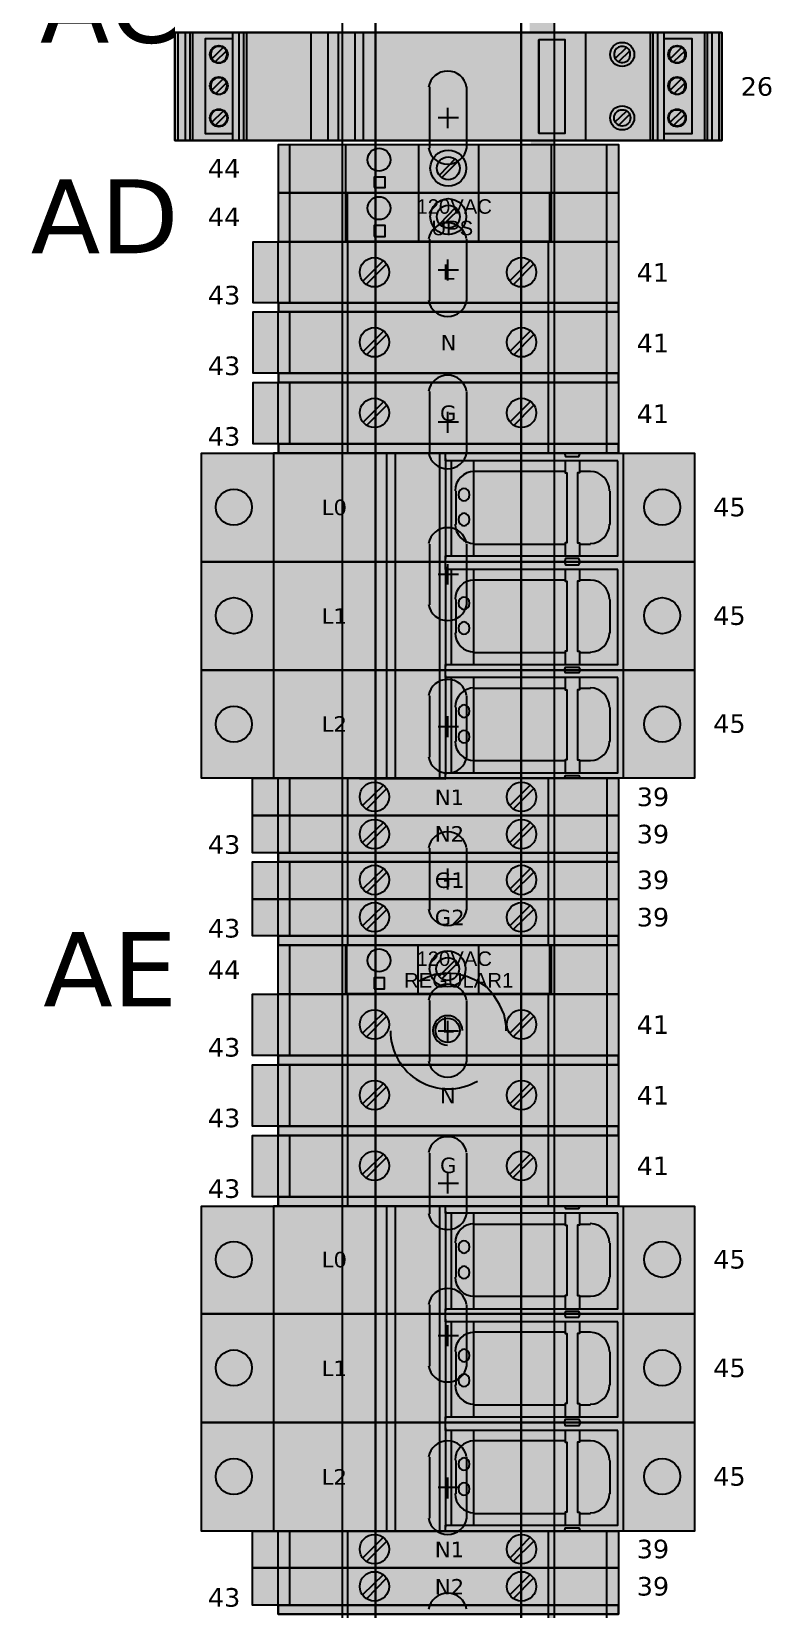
# Model space of a CAD drawing. Extents: x 11438 to 13125, y 1800 to 2873.
# Drawn here: x 11953 to 12144.7, y 2223.6 to 2632.1 of the extents above; entities that cross this region are included whole.
import ezdxf

# ---------------------------------------------------------------- set-up
doc = ezdxf.new("R2010")
doc.units = 0
doc.header["$LTSCALE"] = 10
doc.header["$MEASUREMENT"] = 0
doc.layers.add('G02-1-PRDXXXX-E-MRIO-01-P01-01$0$ANNOTATION', color=7, linetype='Continuous')
doc.styles.add('G02-1-PRDXXXX-E-MRIO-01-P01-01$0$PDF Swiss721BT-BoldCondensed', font='arial.ttf')
doc.styles.add('G02-1-PRDXXXX-E-MRIO-01-P01-01$0$PDF Verdana', font='verdana.ttf')

# ---------------------------------------------------------------- blocks, each defined once
blk = doc.blocks.new('G02-1-PRDXXXX-E-MRIO-01-P01-01$0$DV-54809-ZX-380-00')
at = {"layer": 'G02-1-PRDXXXX-E-MRIO-01-P01-01$0$ANNOTATION', "lineweight": 25}
for points in [[(623.18, 252.83), (650.79, 252.83), (650.79, 1027.24), (642.15, 1027.24), (642.15, 252.83), (642.15, 1027.24), (623.18, 1027.24), (604.39, 1027.24), (604.39, 252.83), (604.39, 1027.24), (595.75, 1027.24), (595.75, 252.83)], [(650.79, 252.83), (650.79, 1027.24), (642.15, 1027.24), (642.15, 252.83), (642.15, 1027.24), (604.39, 1027.24), (604.39, 252.83), (604.39, 1027.24), (595.75, 1027.24), (595.75, 252.83)], [(552.4, 803.87), (694.14, 803.87), (694.14, 831.82), (552.4, 831.82), (552.4, 803.87), (552.4, 831.82), (694.14, 831.82), (694.14, 803.87)], [(579.32, 790.33), (579.32, 802.86), (667.38, 802.86), (667.38, 790.33), (579.32, 790.33), (579.32, 802.86), (667.38, 802.86), (667.38, 790.33)], [(604.05, 791.68), (606.93, 791.68), (606.93, 794.39), (604.05, 794.39)], [(579.32, 777.63), (579.32, 790.33), (667.38, 790.33), (667.38, 777.63), (579.32, 777.63), (579.32, 790.33), (667.38, 790.33), (667.38, 777.63)], [(597.11, 777.8), (649.6, 777.8), (649.6, 790.33), (597.11, 790.33), (597.11, 777.8), (649.6, 777.8), (649.6, 790.33), (597.11, 790.33)], [(604.05, 778.98), (606.93, 778.98), (606.93, 781.86), (604.05, 781.86)], [(572.72, 761.88), (572.72, 777.63), (667.38, 777.63), (667.38, 761.88), (572.72, 761.88), (572.72, 777.63), (667.38, 777.63), (667.38, 761.88)], [(667.38, 761.88), (667.38, 759.51), (579.32, 759.51), (579.32, 761.88)], [(667.38, 761.88), (579.32, 761.88), (579.32, 759.51), (667.38, 759.51)], [(572.72, 743.59), (572.72, 759.51), (667.38, 759.51), (667.38, 743.59), (572.72, 743.59), (572.72, 759.51), (667.38, 759.51), (667.38, 743.59)], [(667.38, 743.59), (667.38, 741.22), (579.32, 741.22), (579.32, 743.59)], [(667.38, 743.59), (579.32, 743.59), (579.32, 741.22), (667.38, 741.22)], [(572.72, 725.3), (572.72, 741.22), (667.38, 741.22), (667.38, 725.3), (572.72, 725.3), (572.72, 741.22), (667.38, 741.22), (667.38, 725.3)], [(667.38, 725.3), (667.38, 722.93), (579.32, 722.93), (579.32, 725.3)], [(667.38, 725.3), (579.32, 725.3), (579.32, 722.93), (667.38, 722.93)], [(559.34, 694.82), (559.34, 722.93), (687.03, 722.93), (687.03, 694.82), (559.34, 694.82), (559.34, 722.93), (687.03, 722.93), (687.03, 694.82)], [(667.21, 720.9), (622.51, 720.9), (622.51, 722.93), (577.97, 722.93), (577.97, 694.82), (622.51, 694.82), (622.51, 696.34), (667.21, 696.34)], [(559.34, 666.71), (559.34, 694.82), (687.03, 694.82), (687.03, 666.71), (559.34, 666.71), (559.34, 694.82), (687.03, 694.82), (687.03, 666.71)], [(667.21, 692.78), (622.51, 692.78), (622.51, 694.82), (577.97, 694.82), (577.97, 666.71), (622.51, 666.71), (622.51, 668.23), (667.21, 668.23)], [(657.39, 694.82), (657.05, 695.66), (653.67, 695.66), (653.33, 694.82), (653.67, 693.97), (657.05, 693.97)], [(559.34, 638.76), (559.34, 666.71), (687.03, 666.71), (687.03, 638.76), (559.34, 638.76), (559.34, 666.71), (687.03, 666.71), (687.03, 638.76)], [(667.21, 664.84), (622.51, 664.84), (622.51, 666.71), (577.97, 666.71), (577.97, 638.76), (622.51, 638.6), (622.51, 640.12), (667.21, 640.12)], [(657.39, 666.71), (657.05, 666.03), (653.67, 666.03), (653.33, 666.71), (653.67, 667.55), (657.05, 667.55)], [(572.55, 629.11), (572.55, 638.76), (667.38, 638.76), (667.38, 629.11), (572.55, 629.11), (572.55, 638.76), (667.38, 638.76), (667.38, 629.11)], [(572.55, 619.46), (572.55, 629.11), (667.38, 629.11), (667.38, 619.46), (572.55, 619.46), (572.55, 629.11), (667.38, 629.11), (667.38, 619.46)], [(572.55, 607.44), (572.55, 617.09), (667.38, 617.09), (667.38, 607.44), (572.55, 607.44), (572.55, 617.09), (667.38, 617.09), (667.38, 607.44)], [(667.38, 619.46), (667.38, 617.09), (579.16, 617.09), (579.16, 619.46)], [(667.38, 619.46), (579.16, 619.46), (579.16, 617.09), (667.38, 617.09)], [(572.55, 597.95), (572.55, 607.44), (667.38, 607.44), (667.38, 597.95), (572.55, 597.95), (572.55, 607.44), (667.38, 607.44), (667.38, 597.95)], [(667.38, 597.95), (667.38, 595.58), (579.16, 595.58), (579.16, 597.95)], [(667.38, 597.95), (579.16, 597.95), (579.16, 595.58), (667.38, 595.58)], [(579.16, 582.88), (579.16, 595.58), (667.38, 595.58), (667.38, 582.88), (579.16, 582.88), (579.16, 595.58), (667.38, 595.58), (667.38, 582.88)], [(596.94, 583.05), (649.6, 583.05), (649.6, 595.58), (596.94, 595.58), (596.94, 583.05), (649.6, 583.05), (649.6, 595.58), (596.94, 595.58)], [(604.05, 584.24), (606.76, 584.24), (606.76, 587.11), (604.05, 587.11)], [(572.55, 566.96), (572.55, 582.88), (667.38, 582.88), (667.38, 566.96), (572.55, 566.96), (572.55, 582.88), (667.38, 582.88), (667.38, 566.96)], [(572.55, 548.67), (572.55, 564.59), (667.38, 564.59), (667.38, 548.67), (572.55, 548.67), (572.55, 564.59), (667.38, 564.59), (667.38, 548.67)], [(667.38, 566.96), (667.38, 564.59), (579.16, 564.59), (579.16, 566.96)], [(667.38, 566.96), (579.16, 566.96), (579.16, 564.59), (667.38, 564.59)], [(667.38, 548.67), (667.38, 546.3), (579.16, 546.3), (579.16, 548.67)], [(667.38, 548.67), (579.16, 548.67), (579.16, 546.3), (667.38, 546.3)], [(572.55, 530.38), (572.55, 546.3), (667.38, 546.3), (667.38, 530.38), (572.55, 530.38), (572.55, 546.3), (667.38, 546.3), (667.38, 530.38)], [(559.34, 500.07), (559.34, 528.01), (687.03, 528.01), (687.03, 500.07), (559.34, 500.07), (559.34, 528.01), (687.03, 528.01), (687.03, 500.07)], [(667.21, 526.15), (622.51, 526.15), (622.51, 528.01), (577.97, 528.01), (577.97, 500.07), (622.51, 500.07), (622.51, 501.43), (667.21, 501.43)], [(667.38, 530.38), (667.38, 528.01), (579.16, 528.01), (579.16, 530.38)], [(667.38, 530.38), (579.16, 530.38), (579.16, 528.01), (667.38, 528.01)], [(559.34, 471.96), (559.34, 500.07), (687.03, 500.07), (687.03, 471.96), (559.34, 471.96), (559.34, 500.07), (687.03, 500.07), (687.03, 471.96)], [(667.21, 498.04), (622.51, 498.04), (622.51, 500.07), (577.97, 500.07), (577.97, 471.96), (622.51, 471.96), (622.51, 473.48), (667.21, 473.48)], [(657.39, 500.07), (657.05, 500.75), (653.67, 500.75), (653.33, 500.07), (653.67, 499.23), (657.05, 499.23)], [(559.34, 443.85), (559.34, 471.96), (687.03, 471.96), (687.03, 443.85), (559.34, 443.85), (559.34, 471.96), (687.03, 471.96), (687.03, 443.85)], [(667.21, 469.93), (622.51, 469.93), (622.51, 471.96), (577.97, 471.96), (577.97, 443.85), (622.51, 443.85), (622.51, 445.37), (667.21, 445.37)], [(657.39, 471.96), (657.05, 471.11), (653.67, 471.11), (653.33, 471.96), (653.67, 472.81), (657.05, 472.81)], [(572.55, 434.37), (572.55, 443.85), (667.38, 443.85), (667.38, 434.37), (572.55, 434.37), (572.55, 443.85), (667.38, 443.85), (667.38, 434.37)], [(572.55, 424.71), (572.55, 434.37), (667.38, 434.37), (667.38, 424.71), (572.55, 424.71), (572.55, 434.37), (667.38, 434.37), (667.38, 424.71)], [(667.38, 424.71), (667.38, 422.34), (579.16, 422.34), (579.16, 424.71)], [(667.38, 424.71), (579.16, 424.71), (579.16, 422.34), (667.38, 422.34)]]:
    blk.add_lwpolyline(points, close=True, dxfattribs=at)
at = {"layer": 'G02-1-PRDXXXX-E-MRIO-01-P01-01$0$ANNOTATION', "color": 7, "lineweight": 0, "true_color": 0xffffff}
for points in [[(552.4, 803.87), (552.4, 831.82)], [(579.32, 777.63), (579.32, 790.33), (579.32, 802.86)], [(572.72, 761.88), (572.72, 777.63)], [(597.11, 777.8), (649.6, 777.8)], [(667.38, 761.88), (667.38, 759.51)], [(572.72, 743.59), (572.72, 759.51)], [(667.38, 743.59), (667.38, 741.22)], [(572.72, 725.3), (572.72, 741.22)], [(667.38, 725.3), (667.38, 722.93)], [(559.34, 638.76), (559.34, 666.71), (559.34, 694.82), (559.34, 722.93)], [(572.55, 619.46), (572.55, 629.11), (572.55, 638.76)], [(572.55, 597.95), (572.55, 607.44), (572.55, 617.09)], [(667.38, 619.46), (667.38, 617.09)], [(667.38, 597.95), (667.38, 595.58)], [(579.16, 582.88), (579.16, 595.58)], [(572.55, 566.96), (572.55, 582.88)], [(596.94, 583.05), (649.6, 583.05)], [(572.55, 548.67), (572.55, 564.59)], [(667.38, 566.96), (667.38, 564.59)], [(667.38, 548.67), (667.38, 546.3)], [(572.55, 530.38), (572.55, 546.3)], [(559.34, 443.85), (559.34, 471.96), (559.34, 500.07), (559.34, 528.01)], [(667.38, 530.38), (667.38, 528.01)], [(572.55, 424.71), (572.55, 434.37), (572.55, 443.85)], [(667.38, 424.71), (667.38, 422.34)]]:
    blk.add_lwpolyline(points, dxfattribs=at)
at = {"layer": 'G02-1-PRDXXXX-E-MRIO-01-P01-01$0$ANNOTATION', "lineweight": 25}
for points in [[(553.25, 831.82), (553.25, 803.87)], [(555.11, 831.82), (555.11, 803.87)], [(556.29, 831.82), (556.29, 803.87)], [(556.97, 831.82), (556.97, 803.87)], [(567.47, 805.57), (560.36, 805.57), (560.36, 830.29), (567.47, 830.29)], [(567.47, 803.87), (567.47, 831.82)], [(568.99, 831.82), (568.99, 803.87)], [(570.18, 831.82), (570.18, 803.87)], [(571.03, 831.82), (571.03, 803.87)], [(587.62, 831.82), (587.62, 803.87)], [(592.03, 831.82), (592.03, 803.87)], [(594.73, 831.82), (594.73, 803.87)], [(599.14, 803.87), (599.14, 831.82)], [(601.34, 803.87), (601.34, 831.82)], [(646.72, 805.74), (653.5, 805.74), (653.5, 829.95), (646.72, 829.95), (646.72, 805.74), (646.72, 829.95)], [(658.92, 803.87), (658.92, 831.82), (651.63, 831.82)], [(675.68, 803.87), (675.68, 831.82)], [(676.36, 803.87), (676.36, 831.82)], [(677.54, 803.87), (677.54, 831.82)], [(679.07, 831.82), (679.07, 803.87)], [(679.07, 830.29), (686.35, 830.29), (686.35, 805.57), (679.07, 805.57)], [(689.74, 803.87), (689.74, 831.82)], [(690.41, 803.87), (690.41, 831.82)], [(691.6, 803.87), (691.6, 831.82)], [(693.46, 803.87), (693.46, 831.82)], [(562.05, 825.04), (564.93, 827.92)], [(565.78, 827.07), (562.9, 824.2)], [(666.37, 825.04), (669.42, 827.92)], [(670.26, 827.07), (667.38, 824.2)], [(680.76, 825.04), (683.64, 827.92)], [(684.66, 827.07), (681.61, 824.2)], [(562.05, 816.91), (564.93, 819.79)], [(565.78, 818.78), (562.9, 815.9)], [(618.44, 817.76), (618.44, 801.84)], [(628.1, 801.84), (628.1, 817.76)], [(680.76, 816.91), (683.64, 819.79)], [(684.66, 818.78), (681.61, 815.9)], [(562.05, 808.62), (564.93, 811.49)], [(565.78, 810.65), (562.9, 807.77)], [(620.64, 809.8), (625.89, 809.8)], [(623.18, 807.09), (623.18, 812.34)], [(666.37, 808.62), (669.42, 811.49)], [(670.26, 810.65), (667.38, 807.77)], [(680.76, 808.62), (683.64, 811.49)], [(684.66, 810.65), (681.61, 807.77)], [(582.2, 761.88), (582.2, 777.63), (582.2, 790.33), (582.2, 802.86)], [(596.6, 802.86), (596.6, 790.33), (596.6, 777.63)], [(615.56, 802.86), (615.56, 790.33), (615.56, 777.63)], [(631.14, 777.63), (631.14, 790.33), (631.14, 802.86)], [(649.94, 802.86), (649.94, 790.33), (649.94, 777.63)], [(664.34, 722.93), (664.34, 725.3), (664.34, 741.22), (664.34, 743.59), (664.34, 759.51), (664.34, 761.88), (664.34, 777.63), (664.34, 790.33), (664.34, 802.86)], [(625.05, 799.13), (620.98, 794.9)], [(621.49, 794.22), (625.72, 798.46)], [(625.05, 786.43), (620.98, 782.2)], [(621.49, 781.69), (625.72, 785.75)], [(579.16, 761.88), (579.16, 777.63)], [(597.28, 722.93), (597.28, 725.3), (597.28, 741.22), (597.28, 743.59), (597.28, 759.51), (597.28, 761.88), (597.28, 777.63)], [(618.44, 778.3), (618.44, 762.39)], [(623.35, 777.63), (623.35, 777.63)], [(628.1, 762.39), (628.1, 778.3)], [(649.26, 722.93), (649.26, 725.3), (649.26, 741.22), (649.26, 743.59), (649.26, 759.51), (649.26, 761.88), (649.26, 777.63)], [(606.42, 772.72), (601.34, 767.63)], [(623.18, 767.63), (623.18, 773.05)], [(644.35, 772.72), (639.27, 767.63)], [(602.19, 766.79), (607.27, 771.87)], [(620.64, 770.34), (625.89, 770.34)], [(640.29, 766.79), (645.37, 771.87)], [(579.16, 743.59), (579.16, 759.51)], [(582.2, 743.59), (582.2, 759.51)], [(623.35, 759.51), (623.35, 759.51)], [(606.42, 754.43), (601.34, 749.35)], [(602.19, 748.5), (607.27, 753.58)], [(644.35, 754.43), (639.27, 749.35)], [(640.29, 748.5), (645.37, 753.58)], [(579.16, 725.3), (579.16, 741.22)], [(582.2, 725.3), (582.2, 741.22)], [(623.35, 741.22), (623.35, 741.22)], [(606.42, 736.14), (601.34, 731.06)], [(602.19, 730.21), (607.27, 735.29)], [(618.44, 738.85), (618.44, 723.1)], [(628.1, 723.1), (628.1, 738.85)], [(644.35, 736.14), (639.27, 731.06)], [(640.29, 730.21), (645.37, 735.29)], [(623.18, 728.18), (623.18, 733.6)], [(620.64, 731.06), (625.89, 731.06)], [(577.97, 722.93), (577.97, 694.82), (577.97, 666.71), (577.97, 638.76)], [(607.27, 722.93), (607.27, 694.82), (607.27, 666.71), (607.27, 638.76)], [(609.47, 722.93), (609.47, 694.82), (609.47, 666.71), (609.47, 638.76)], [(620.98, 722.93), (620.98, 694.82), (620.98, 666.71), (620.98, 638.76)], [(622.51, 721.57), (622.51, 695.66)], [(624.03, 720.9), (624.03, 696.34)], [(629.79, 720.9), (629.79, 696.34)], [(653.33, 722.93), (653.67, 722.08), (657.05, 722.08), (657.39, 722.93)], [(653.5, 720.73), (653.5, 717.85), (654.01, 717.85), (654.01, 699.73), (653.5, 699.73), (653.5, 696.34)], [(657.22, 720.73), (657.22, 717.85), (656.71, 717.85), (656.71, 699.73), (657.22, 699.73), (657.22, 696.34)], [(668.57, 722.93), (668.57, 694.82), (668.57, 666.71), (668.57, 638.76)], [(653.5, 718.19), (630.13, 718.19)], [(660.1, 718.19), (657.22, 718.19)], [(625.22, 713.11), (625.22, 704.47)], [(665.18, 704.47), (665.18, 713.11)], [(618.44, 699.39), (618.44, 683.64)], [(628.1, 683.64), (628.1, 699.39)], [(630.13, 699.39), (653.5, 699.39)], [(657.22, 699.39), (660.1, 699.39)], [(620.64, 691.6), (625.89, 691.6)], [(622.51, 693.46), (622.51, 667.72)], [(623.18, 688.89), (623.18, 694.14)], [(624.03, 692.78), (624.03, 668.23)], [(629.79, 692.78), (629.79, 668.23)], [(653.5, 692.78), (653.5, 689.74), (654.01, 689.74), (654.01, 671.62), (653.5, 671.62), (653.5, 668.23)], [(657.22, 692.78), (657.22, 689.74), (656.71, 689.74), (656.71, 671.62), (657.22, 671.62), (657.22, 668.23)], [(653.5, 690.08), (630.13, 690.08)], [(660.1, 690.08), (657.22, 690.08)], [(625.22, 685), (625.22, 676.36)], [(665.18, 676.36), (665.18, 685)], [(630.13, 671.28), (653.5, 671.28)], [(657.22, 671.28), (660.1, 671.28)], [(622.51, 665.35), (622.51, 639.61)], [(624.03, 664.84), (624.03, 640.12)], [(629.79, 664.84), (629.79, 640.12)], [(653.5, 661.96), (630.13, 661.96)], [(653.5, 664.67), (653.5, 661.63), (654.01, 661.63), (654.01, 643.51), (653.5, 643.51), (653.5, 640.12)], [(657.22, 664.67), (657.22, 661.63), (656.71, 661.63), (656.71, 643.51), (657.22, 643.51), (657.22, 640.12)], [(660.1, 661.96), (657.22, 661.96)], [(618.44, 660.1), (618.44, 644.18)], [(628.1, 644.18), (628.1, 660.1)], [(623.18, 649.43), (623.18, 654.85)], [(625.22, 657.05), (625.22, 648.25)], [(665.18, 648.25), (665.18, 657.05)], [(620.64, 652.14), (625.89, 652.14)], [(630.13, 643.34), (653.5, 643.34)], [(657.22, 643.34), (660.1, 643.34)], [(579.16, 619.46), (579.16, 629.11), (579.16, 638.76)], [(582.2, 619.46), (582.2, 629.11), (582.2, 638.76)], [(597.28, 595.58), (597.28, 597.95), (597.28, 607.44), (597.28, 617.09), (597.28, 619.46), (597.28, 629.11), (597.28, 638.76)], [(623.18, 638.76), (623.18, 638.76)], [(649.26, 595.58), (649.26, 597.95), (649.26, 607.44), (649.26, 617.09), (649.26, 619.46), (649.26, 629.11), (649.26, 638.76)], [(653.33, 638.76), (653.67, 639.44), (657.05, 639.44), (657.39, 638.76)], [(664.34, 638.76), (664.34, 629.11), (664.34, 619.46), (664.34, 617.09), (664.34, 607.44), (664.34, 597.95), (664.34, 595.58), (664.34, 582.88), (664.34, 566.96), (664.34, 564.59), (664.34, 548.67), (664.34, 546.3), (664.34, 530.38), (664.34, 528.01)], [(606.42, 636.9), (601.17, 631.82)], [(602.19, 630.81), (607.27, 636.05)], [(644.35, 636.9), (639.27, 631.82)], [(640.12, 630.81), (645.37, 636.05)], [(623.18, 629.11), (623.18, 629.11)], [(606.42, 627.25), (601.17, 622.17)], [(602.19, 621.32), (607.27, 626.4)], [(644.35, 627.25), (639.27, 622.17)], [(640.12, 621.32), (645.37, 626.4)], [(579.16, 597.95), (579.16, 607.44), (579.16, 617.09)], [(582.2, 597.95), (582.2, 607.44), (582.2, 617.09)], [(618.44, 620.64), (618.44, 604.73)], [(623.18, 617.09), (623.18, 617.09)], [(628.1, 604.73), (628.1, 620.64)], [(606.42, 615.23), (601.17, 610.15)], [(602.19, 609.3), (607.27, 614.38)], [(623.18, 609.98), (623.18, 615.39)], [(644.35, 615.23), (639.27, 610.15)], [(640.12, 609.3), (645.37, 614.38)], [(620.64, 612.69), (625.89, 612.69)], [(606.42, 605.74), (601.17, 600.66)], [(602.19, 599.65), (607.27, 604.73)], [(623.18, 607.44), (623.18, 607.44)], [(644.35, 605.74), (639.27, 600.66)], [(640.12, 599.65), (645.37, 604.73)], [(582.2, 566.96), (582.2, 582.88), (582.2, 595.58)], [(596.6, 595.58), (596.6, 582.88)], [(615.39, 595.58), (615.39, 582.88)], [(631.14, 582.88), (631.14, 595.58)], [(649.94, 595.58), (649.94, 582.88)], [(638.26, 573.4), (638.26, 574.75), (637.75, 577.63), (636.56, 580.17), (635.04, 582.54), (633.18, 584.74), (630.81, 586.27), (628.1, 587.45), (625.39, 588.13), (622.51, 588.3), (619.8, 587.96), (617.09, 586.95), (615.73, 586.27)], [(625.05, 591.69), (620.81, 587.45)], [(621.49, 586.78), (625.72, 591.01)], [(579.16, 566.96), (579.16, 582.88)], [(597.28, 528.01), (597.28, 530.38), (597.28, 546.3), (597.28, 548.67), (597.28, 564.59), (597.28, 566.96), (597.28, 582.88)], [(618.44, 581.19), (618.44, 565.44)], [(623.18, 582.88), (623.18, 582.88)], [(628.1, 565.44), (628.1, 581.19)], [(649.26, 528.01), (649.26, 530.38), (649.26, 546.3), (649.26, 548.67), (649.26, 564.59), (649.26, 566.96), (649.26, 582.88)], [(606.42, 577.97), (601.17, 572.89)], [(602.19, 571.87), (607.27, 577.12)], [(644.35, 577.97), (639.27, 572.89)], [(640.12, 571.87), (645.37, 577.12)], [(620.64, 573.4), (625.89, 573.4)], [(623.18, 570.69), (623.18, 575.94)], [(579.16, 548.67), (579.16, 564.59)], [(582.2, 548.67), (582.2, 564.59)], [(623.18, 564.59), (623.18, 564.59)], [(606.42, 559.68), (601.17, 554.6)], [(644.35, 559.68), (639.27, 554.6)], [(602.19, 553.75), (607.27, 558.83)], [(640.12, 553.75), (645.37, 558.83)], [(579.16, 530.38), (579.16, 546.3)], [(582.2, 530.38), (582.2, 546.3)], [(623.18, 546.3), (623.18, 546.3)], [(606.42, 541.39), (601.17, 536.31)], [(602.19, 535.46), (607.27, 540.54)], [(618.44, 541.73), (618.44, 525.98)], [(628.1, 525.98), (628.1, 541.73)], [(644.35, 541.39), (639.27, 536.31)], [(640.12, 535.46), (645.37, 540.54)], [(623.18, 531.23), (623.18, 536.48)], [(620.64, 533.94), (625.89, 533.94)], [(577.97, 528.01), (577.97, 500.07), (577.97, 471.96), (577.97, 443.85)], [(607.27, 528.01), (607.27, 500.07), (607.27, 471.96), (607.27, 443.85)], [(609.47, 528.01), (609.47, 500.07), (609.47, 471.96), (609.47, 443.85)], [(620.98, 528.01), (620.98, 500.07), (620.98, 471.96), (620.98, 443.85)], [(653.33, 528.01), (653.67, 527.34), (657.05, 527.34), (657.39, 528.01)], [(668.57, 528.01), (668.57, 500.07), (668.57, 471.96), (668.57, 443.85)], [(622.51, 526.66), (622.51, 500.92)], [(624.03, 526.15), (624.03, 501.43)], [(629.79, 526.15), (629.79, 501.43)], [(653.5, 523.27), (630.13, 523.27)], [(653.5, 525.98), (653.5, 523.1), (654.01, 523.1), (654.01, 504.81), (653.5, 504.81), (653.5, 501.43)], [(657.22, 525.98), (657.22, 523.1), (656.71, 523.1), (656.71, 504.81), (657.22, 504.81), (657.22, 501.43)], [(660.1, 523.27), (657.22, 523.27)], [(625.22, 518.36), (625.22, 509.56)], [(665.18, 509.56), (665.18, 518.36)], [(618.44, 502.44), (618.44, 486.52)], [(628.1, 486.52), (628.1, 502.44)], [(630.13, 504.64), (653.5, 504.64)], [(657.22, 504.64), (660.1, 504.64)], [(622.51, 498.72), (622.51, 472.81)], [(620.64, 494.48), (625.89, 494.48)], [(623.18, 491.77), (623.18, 497.19)], [(624.03, 498.04), (624.03, 473.48)], [(629.79, 498.04), (629.79, 473.48)], [(653.5, 495.33), (630.13, 495.33)], [(653.5, 497.87), (653.5, 494.99), (654.01, 494.99), (654.01, 476.87), (653.5, 476.87), (653.5, 473.48)], [(657.22, 497.87), (657.22, 494.99), (656.71, 494.99), (656.71, 476.87), (657.22, 476.87), (657.22, 473.48)], [(660.1, 495.33), (657.22, 495.33)], [(625.22, 490.25), (625.22, 481.61)], [(665.18, 481.61), (665.18, 490.25)], [(630.13, 476.53), (653.5, 476.53)], [(657.22, 476.53), (660.1, 476.53)], [(622.51, 470.61), (622.51, 444.87)], [(624.03, 469.93), (624.03, 445.37)], [(629.79, 469.93), (629.79, 445.37)], [(653.5, 469.93), (653.5, 466.88), (654.01, 466.88), (654.01, 448.76), (653.5, 448.76), (653.5, 445.37)], [(657.22, 469.93), (657.22, 466.88), (656.71, 466.88), (656.71, 448.76), (657.22, 448.76), (657.22, 445.37)], [(653.5, 467.22), (630.13, 467.22)], [(660.1, 467.22), (657.22, 467.22)], [(618.44, 462.99), (618.44, 447.24)], [(625.22, 462.14), (625.22, 453.5)], [(628.1, 447.24), (628.1, 462.99)], [(665.18, 453.5), (665.18, 462.14)], [(623.18, 452.32), (623.18, 457.74)], [(620.64, 455.2), (625.89, 455.2)], [(630.13, 448.42), (653.5, 448.42)], [(657.22, 448.42), (660.1, 448.42)], [(579.16, 424.71), (579.16, 434.37), (579.16, 443.85)], [(582.2, 424.71), (582.2, 434.37), (582.2, 443.85)], [(597.28, 400.67), (597.28, 403.04), (597.28, 412.69), (597.28, 422.34), (597.28, 424.71), (597.28, 434.37), (597.28, 443.85)], [(606.42, 442.16), (601.17, 436.91)], [(623.18, 443.85), (623.18, 443.85)], [(644.35, 442.16), (639.27, 436.91)], [(649.26, 400.67), (649.26, 403.04), (649.26, 412.69), (649.26, 422.34), (649.26, 424.71), (649.26, 434.37), (649.26, 443.85)], [(653.33, 443.85), (653.67, 444.7), (657.05, 444.7), (657.39, 443.85)], [(664.34, 353.93), (664.34, 366.46), (664.34, 368.83), (664.34, 378.48), (664.34, 388.14), (664.34, 400.67), (664.34, 403.04), (664.34, 412.69), (664.34, 422.34), (664.34, 424.71), (664.34, 434.37), (664.34, 443.85)], [(602.19, 436.06), (607.27, 441.14)], [(640.12, 436.06), (645.37, 441.14)], [(623.18, 434.37), (623.18, 434.37)], [(606.42, 432.5), (601.17, 427.42)], [(602.19, 426.41), (607.27, 431.66)], [(644.35, 432.5), (639.27, 427.42)], [(640.12, 426.41), (645.37, 431.66)]]:
    blk.add_lwpolyline(points, dxfattribs=at)
for points in [[(565.7, 827.14, 0.150118), (564.82, 828.01, 0.739616), (561.96, 825.15, 1.000328), (565.7, 827.14)], [(670.18, 827.14, 0.149517), (669.31, 828.01, 0.739475), (666.44, 825.15, 0.999731), (670.18, 827.14)], [(684.41, 827.14, 0.1501), (683.53, 828.01, 0.739779), (680.67, 825.15, 0.99977), (684.41, 827.14)], [(565.7, 819.01, 0.150736), (564.82, 819.88, 0.739458), (561.96, 817.02, 1.000913), (565.7, 819.01)], [(684.41, 819.01, 0.150718), (683.53, 819.88, 0.739621), (680.67, 817.02, 1.000355), (684.41, 819.01)]]:
    blk.add_lwpolyline(points, format="xyb", dxfattribs=at)
for centre, radius in [((668.31, 826.14), 3.13), ((563.83, 826.14), 2.29), ((682.54, 826.14), 2.29), ((563.83, 818.02), 2.29), ((682.54, 818.02), 2.29), ((563.83, 809.72), 2.29), ((563.83, 809.72), 2.12), ((668.31, 809.72), 3.13), ((668.32, 809.72), 2.12), ((682.54, 809.72), 2.29), ((682.54, 809.72), 2.12), ((605.32, 798.88), 2.96), ((623.27, 796.68), 4.66), ((623.27, 796.68), 2.96), ((605.32, 786.35), 2.96), ((623.27, 784.15), 4.66), ((623.27, 784.15), 2.96), ((604.13, 769.75), 3.81), ((642.24, 769.75), 3.81), ((604.13, 751.63), 3.81), ((642.24, 751.63), 3.81), ((604.13, 733.34), 3.81), ((642.24, 733.34), 3.81), ((567.73, 708.96), 4.66), ((678.65, 708.96), 4.66), ((567.72, 680.85), 4.66), ((678.64, 680.85), 4.66), ((567.73, 652.74), 4.66), ((678.65, 652.74), 4.66), ((604.13, 633.94), 3.81), ((642.24, 633.94), 3.81), ((604.13, 624.29), 3.81), ((642.24, 624.29), 3.81), ((604.13, 612.43), 3.81), ((642.24, 612.43), 3.81), ((604.13, 602.78), 3.81), ((642.24, 602.78), 3.81), ((605.32, 591.6), 2.96), ((623.1, 589.4), 4.66), ((623.1, 589.4), 2.96), ((604.13, 575.01), 3.81), ((623.1, 573.48), 3.13), ((642.24, 575.01), 3.81), ((604.13, 556.72), 3.81), ((642.24, 556.72), 3.81), ((604.13, 538.43), 3.81), ((642.24, 538.43), 3.81), ((567.72, 514.21), 4.66), ((678.64, 514.21), 4.66), ((567.72, 486.1), 4.66), ((678.64, 486.1), 4.66), ((567.73, 457.99), 4.66), ((678.65, 457.99), 4.66), ((604.13, 439.19), 3.81), ((642.24, 439.19), 3.81), ((604.13, 429.54), 3.81), ((642.24, 429.54), 3.81)]:
    blk.add_circle(centre, radius, dxfattribs=at)
for centre, radius, start, end in [((623.1, 816.83), 5, 10.03, 169.97), ((623.1, 802.77), 5, 189.582, 350.4178), ((623.1, 777.54), 5, 10.0175, 169.9825), ((623.1, 763.32), 5, 189.582, 350.4178), ((623.1, 738.08), 5, 10.03, 169.97), ((623.1, 723.86), 5, 189.5826, 350.4172), ((630.04, 713.19), 5, 90.0018, 179.999), ((660.02, 713.19), 5, 0.0015, 89.9977), ((623.1, 698.63), 5, 10.03, 169.97), ((630.04, 704.55), 5, 180.0011, 269.9989), ((660.02, 704.55), 5, 270.0016, 359.9984), ((630.04, 685.08), 5, 90.0016, 179.9984), ((660.02, 685.08), 5, 0.0021, 89.9979), ((623.1, 684.57), 5, 189.582, 350.4178), ((630.04, 676.44), 5, 180.0016, 269.9984), ((660.02, 676.44), 5, 270.0021, 359.9979), ((623.1, 659.34), 5, 10.03, 169.97), ((630.04, 657.14), 5, 90.0016, 179.9984), ((660.02, 657.14), 5, 0.0021, 89.9979), ((630.04, 648.33), 5, 180.001, 269.9982), ((660.02, 648.33), 5, 270.0023, 359.9985), ((623.1, 645.12), 5, 189.5826, 350.4172), ((623.1, 619.88), 5, 10.03, 169.97), ((623.1, 605.66), 5, 189.5942, 350.4057), ((623.1, 580.42), 5, 10.0309, 169.9691), ((623.1, 573.48), 3.81, 0.0045, 269.9952), ((623.29, 573.35), 15.01, 179.8037, 300.0592), ((623.1, 566.37), 5, 189.5819, 350.4179), ((623.1, 540.97), 5, 10.0304, 169.9696), ((623.1, 526.91), 5, 189.5946, 350.4052), ((630.04, 518.45), 5, 90.0014, 179.9986), ((660.02, 518.45), 5, 0.0019, 89.9981), ((623.1, 501.68), 5, 10.0301, 169.9699), ((630.04, 509.64), 5, 180.0016, 269.9984), ((660.02, 509.64), 5, 270.0021, 359.9979), ((630.04, 490.33), 5, 90.0016, 179.9984), ((660.02, 490.33), 5, 0.0021, 89.9979), ((623.1, 487.46), 5, 189.5819, 350.4179), ((630.04, 481.7), 5, 180.0016, 269.9984), ((660.02, 481.7), 5, 270.0021, 359.9979), ((623.1, 462.22), 5, 10.0304, 169.9696), ((630.04, 462.22), 5, 90.0017, 179.9987), ((660.02, 462.22), 5, 0.0018, 89.9978), ((630.04, 453.59), 5, 180.0014, 269.9986), ((660.02, 453.59), 5, 270.0019, 359.9981), ((623.1, 448), 5, 189.5946, 350.4052), ((623.1, 422.77), 5, 10.0176, 169.9824)]:
    blk.add_arc(centre, radius, start, end, dxfattribs=at)
for points in [[(627.33, 713.78), (626.54, 713.78), (625.89, 713.06), (625.89, 712.17)], [(625.89, 712.17), (625.89, 711.29), (626.54, 710.57), (627.33, 710.57)], [(628.77, 712.17), (628.77, 713.06), (628.13, 713.78), (627.33, 713.78)], [(627.33, 710.57), (628.13, 710.57), (628.77, 711.29), (628.77, 712.17)], [(627.33, 707.35), (626.54, 707.35), (625.89, 706.63), (625.89, 705.74)], [(628.77, 705.74), (628.77, 706.63), (628.13, 707.35), (627.33, 707.35)], [(625.89, 705.74), (625.89, 704.85), (626.54, 704.13), (627.33, 704.13)], [(627.33, 704.13), (628.13, 704.13), (628.77, 704.85), (628.77, 705.74)], [(627.33, 685.67), (626.54, 685.67), (625.89, 684.95), (625.89, 684.06)], [(625.89, 684.06), (625.89, 683.18), (626.54, 682.45), (627.33, 682.45)], [(628.77, 684.06), (628.77, 684.95), (628.13, 685.67), (627.33, 685.67)], [(627.33, 682.45), (628.13, 682.45), (628.77, 683.18), (628.77, 684.06)], [(627.33, 679.24), (626.54, 679.24), (625.89, 678.52), (625.89, 677.63)], [(628.77, 677.63), (628.77, 678.52), (628.13, 679.24), (627.33, 679.24)], [(625.89, 677.63), (625.89, 676.74), (626.54, 676.02), (627.33, 676.02)], [(627.33, 676.02), (628.13, 676.02), (628.77, 676.74), (628.77, 677.63)], [(627.33, 657.73), (626.54, 657.73), (625.89, 657.01), (625.89, 656.12)], [(628.77, 656.12), (628.77, 657.01), (628.13, 657.73), (627.33, 657.73)], [(625.89, 656.12), (625.89, 655.23), (626.54, 654.51), (627.33, 654.51)], [(627.33, 654.51), (628.13, 654.51), (628.77, 655.23), (628.77, 656.12)], [(627.33, 651.13), (626.54, 651.13), (625.89, 650.41), (625.89, 649.52)], [(625.89, 649.52), (625.89, 648.63), (626.54, 647.91), (627.33, 647.91)], [(628.77, 649.52), (628.77, 650.41), (628.13, 651.13), (627.33, 651.13)], [(627.33, 647.91), (628.13, 647.91), (628.77, 648.63), (628.77, 649.52)], [(627.33, 519.04), (626.54, 519.04), (625.89, 518.32), (625.89, 517.43)], [(628.77, 517.43), (628.77, 518.32), (628.13, 519.04), (627.33, 519.04)], [(625.89, 517.43), (625.89, 516.54), (626.54, 515.82), (627.33, 515.82)], [(627.33, 515.82), (628.13, 515.82), (628.77, 516.54), (628.77, 517.43)], [(627.33, 512.43), (626.54, 512.43), (625.89, 511.71), (625.89, 510.83)], [(625.89, 510.83), (625.89, 509.94), (626.54, 509.22), (627.33, 509.22)], [(628.77, 510.83), (628.77, 511.71), (628.13, 512.43), (627.33, 512.43)], [(627.33, 509.22), (628.13, 509.22), (628.77, 509.94), (628.77, 510.83)], [(627.33, 490.93), (626.54, 490.93), (625.89, 490.21), (625.89, 489.32)], [(628.77, 489.32), (628.77, 490.21), (628.13, 490.93), (627.33, 490.93)], [(625.89, 489.32), (625.89, 488.43), (626.54, 487.71), (627.33, 487.71)], [(627.33, 487.71), (628.13, 487.71), (628.77, 488.43), (628.77, 489.32)], [(627.33, 484.49), (626.54, 484.49), (625.89, 483.77), (625.89, 482.88)], [(625.89, 482.88), (625.89, 481.99), (626.54, 481.27), (627.33, 481.27)], [(628.77, 482.88), (628.77, 483.77), (628.13, 484.49), (627.33, 484.49)], [(627.33, 481.27), (628.13, 481.27), (628.77, 481.99), (628.77, 482.88)], [(627.33, 462.82), (626.54, 462.82), (625.89, 462.1), (625.89, 461.21)], [(628.77, 461.21), (628.77, 462.1), (628.13, 462.82), (627.33, 462.82)], [(625.89, 461.21), (625.89, 460.32), (626.54, 459.6), (627.33, 459.6)], [(627.33, 459.6), (628.13, 459.6), (628.77, 460.32), (628.77, 461.21)], [(627.33, 456.38), (626.54, 456.38), (625.89, 455.66), (625.89, 454.77)], [(625.89, 454.77), (625.89, 453.88), (626.54, 453.16), (627.33, 453.16)], [(628.77, 454.77), (628.77, 455.66), (628.13, 456.38), (627.33, 456.38)], [(627.33, 453.16), (628.13, 453.16), (628.77, 453.88), (628.77, 454.77)]]:
    blk.add_open_spline(points, degree=3, dxfattribs=at)
at = {"layer": 'G02-1-PRDXXXX-E-MRIO-01-P01-01$0$ANNOTATION', "color": 7, "true_color": 0xffffff, "transparency": 33554559}
for points in [[(650.79, 252.83), (650.79, 1027.24), (642.15, 1027.24)], [(694.14, 803.87), (694.14, 831.82), (552.4, 803.87)], [(694.14, 831.82), (552.4, 803.87), (552.4, 831.82)], [(667.38, 790.33), (667.38, 802.86), (579.32, 790.33)], [(667.38, 802.86), (579.32, 790.33), (579.32, 802.86)], [(667.38, 777.63), (667.38, 790.33), (579.32, 777.63)], [(667.38, 790.33), (579.32, 777.63), (579.32, 790.33)], [(597.11, 790.33), (649.6, 790.33), (597.11, 777.8)], [(649.6, 790.33), (597.11, 777.8), (649.6, 777.8)], [(667.38, 761.88), (667.38, 777.63), (572.72, 761.88)], [(667.38, 777.63), (572.72, 761.88), (572.72, 777.63)], [(579.32, 761.88), (579.32, 759.51), (667.38, 761.88)], [(579.32, 759.51), (667.38, 761.88), (667.38, 759.51)], [(667.38, 743.59), (667.38, 759.51), (572.72, 743.59)], [(667.38, 759.51), (572.72, 743.59), (572.72, 759.51)], [(579.32, 743.59), (579.32, 741.22), (667.38, 743.59)], [(579.32, 741.22), (667.38, 743.59), (667.38, 741.22)], [(667.38, 725.3), (667.38, 741.22), (572.72, 725.3)], [(667.38, 741.22), (572.72, 725.3), (572.72, 741.22)], [(579.32, 725.3), (579.32, 722.93), (667.38, 725.3)], [(579.32, 722.93), (667.38, 725.3), (667.38, 722.93)], [(687.03, 694.82), (687.03, 722.93), (559.34, 694.82)], [(687.03, 722.93), (559.34, 694.82), (559.34, 722.93)], [(687.03, 666.71), (687.03, 694.82), (559.34, 666.71)], [(687.03, 694.82), (559.34, 666.71), (559.34, 694.82)], [(687.03, 638.76), (687.03, 666.71), (559.34, 638.76)], [(687.03, 666.71), (559.34, 638.76), (559.34, 666.71)], [(667.38, 629.11), (667.38, 638.76), (572.55, 629.11)], [(667.38, 638.76), (572.55, 629.11), (572.55, 638.76)], [(667.38, 619.46), (667.38, 629.11), (572.55, 619.46)], [(667.38, 629.11), (572.55, 619.46), (572.55, 629.11)], [(667.38, 607.44), (667.38, 617.09), (572.55, 607.44)], [(667.38, 617.09), (572.55, 607.44), (572.55, 617.09)], [(579.16, 619.46), (579.16, 617.09), (667.38, 619.46)], [(579.16, 617.09), (667.38, 619.46), (667.38, 617.09)], [(667.38, 597.95), (667.38, 607.44), (572.55, 597.95)], [(667.38, 607.44), (572.55, 597.95), (572.55, 607.44)], [(579.16, 597.95), (579.16, 595.58), (667.38, 597.95)], [(579.16, 595.58), (667.38, 597.95), (667.38, 595.58)], [(667.38, 582.88), (667.38, 595.58), (579.16, 582.88)], [(667.38, 595.58), (579.16, 582.88), (579.16, 595.58)], [(596.94, 595.58), (649.6, 595.58), (596.94, 583.05)], [(649.6, 595.58), (596.94, 583.05), (649.6, 583.05)], [(667.38, 566.96), (667.38, 582.88), (572.55, 566.96)], [(667.38, 582.88), (572.55, 566.96), (572.55, 582.88)], [(667.38, 548.67), (667.38, 564.59), (572.55, 548.67)], [(667.38, 564.59), (572.55, 548.67), (572.55, 564.59)], [(579.16, 566.96), (579.16, 564.59), (667.38, 566.96)], [(579.16, 564.59), (667.38, 566.96), (667.38, 564.59)], [(579.16, 548.67), (579.16, 546.3), (667.38, 548.67)], [(579.16, 546.3), (667.38, 548.67), (667.38, 546.3)], [(667.38, 530.38), (667.38, 546.3), (572.55, 530.38)], [(667.38, 546.3), (572.55, 530.38), (572.55, 546.3)], [(687.03, 500.07), (687.03, 528.01), (559.34, 500.07)], [(687.03, 528.01), (559.34, 500.07), (559.34, 528.01)], [(579.16, 530.38), (579.16, 528.01), (667.38, 530.38)], [(579.16, 528.01), (667.38, 530.38), (667.38, 528.01)], [(687.03, 471.96), (687.03, 500.07), (559.34, 471.96)], [(687.03, 500.07), (559.34, 471.96), (559.34, 500.07)], [(687.03, 443.85), (687.03, 471.96), (559.34, 443.85)], [(687.03, 471.96), (559.34, 443.85), (559.34, 471.96)], [(667.38, 434.37), (667.38, 443.85), (572.55, 434.37)], [(667.38, 443.85), (572.55, 434.37), (572.55, 443.85)], [(667.38, 424.71), (667.38, 434.37), (572.55, 424.71)], [(667.38, 434.37), (572.55, 424.71), (572.55, 434.37)], [(579.16, 424.71), (579.16, 422.34), (667.38, 424.71)], [(579.16, 422.34), (667.38, 424.71), (667.38, 422.34)]]:
    blk.add_solid(points, dxfattribs=at)
at = {"layer": 'G02-1-PRDXXXX-E-MRIO-01-P01-01$0$ANNOTATION', "attachment_point": 4}
for s, insert, char_height, style in [('AC', (517.48, 838.59), 19.221, 'G02-1-PRDXXXX-E-MRIO-01-P01-01$0$PDF Verdana'), ('26', (699.01, 817.81), 4.805, 'G02-1-PRDXXXX-E-MRIO-01-P01-01$0$PDF Verdana'), ('44', (561, 796.64), 4.805, 'G02-1-PRDXXXX-E-MRIO-01-P01-01$0$PDF Verdana'), ('AD', (515.11, 784.24), 19.221, 'G02-1-PRDXXXX-E-MRIO-01-P01-01$0$PDF Verdana'), ('120VAC', (615.02, 786.75), 3.757, 'G02-1-PRDXXXX-E-MRIO-01-P01-01$0$PDF Swiss721BT-BoldCondensed'), ('44', (561, 784.11), 4.805, 'G02-1-PRDXXXX-E-MRIO-01-P01-01$0$PDF Verdana'), ('UPS', (618.91, 781.17), 3.757, 'G02-1-PRDXXXX-E-MRIO-01-P01-01$0$PDF Swiss721BT-BoldCondensed'), ('41', (672.08, 769.72), 4.805, 'G02-1-PRDXXXX-E-MRIO-01-P01-01$0$PDF Verdana'), ('L', (621.79, 769.81), 4, 'G02-1-PRDXXXX-E-MRIO-01-P01-01$0$PDF Verdana'), ('43', (561, 763.79), 4.805, 'G02-1-PRDXXXX-E-MRIO-01-P01-01$0$PDF Verdana'), ('N', (621.28, 751.53), 4, 'G02-1-PRDXXXX-E-MRIO-01-P01-01$0$PDF Verdana'), ('41', (672.08, 751.43), 4.805, 'G02-1-PRDXXXX-E-MRIO-01-P01-01$0$PDF Verdana'), ('43', (561, 745.5), 4.805, 'G02-1-PRDXXXX-E-MRIO-01-P01-01$0$PDF Verdana'), ('G', (621.11, 733.24), 4, 'G02-1-PRDXXXX-E-MRIO-01-P01-01$0$PDF Verdana'), ('41', (672.08, 733.14), 4.805, 'G02-1-PRDXXXX-E-MRIO-01-P01-01$0$PDF Verdana'), ('43', (561, 727.22), 4.805, 'G02-1-PRDXXXX-E-MRIO-01-P01-01$0$PDF Verdana'), ('L0', (590.47, 708.85), 4.004, 'G02-1-PRDXXXX-E-MRIO-01-P01-01$0$PDF Verdana'), ('45', (691.9, 708.93), 4.805, 'G02-1-PRDXXXX-E-MRIO-01-P01-01$0$PDF Verdana'), ('L1', (590.47, 680.75), 4.004, 'G02-1-PRDXXXX-E-MRIO-01-P01-01$0$PDF Verdana'), ('45', (691.9, 680.82), 4.805, 'G02-1-PRDXXXX-E-MRIO-01-P01-01$0$PDF Verdana'), ('L2', (590.47, 652.81), 4.004, 'G02-1-PRDXXXX-E-MRIO-01-P01-01$0$PDF Verdana'), ('45', (691.9, 652.88), 4.805, 'G02-1-PRDXXXX-E-MRIO-01-P01-01$0$PDF Verdana'), ('N1', (619.76, 633.84), 4.004, 'G02-1-PRDXXXX-E-MRIO-01-P01-01$0$PDF Verdana'), ('39', (672.08, 633.91), 4.805, 'G02-1-PRDXXXX-E-MRIO-01-P01-01$0$PDF Verdana'), ('N2', (619.76, 624.36), 4.004, 'G02-1-PRDXXXX-E-MRIO-01-P01-01$0$PDF Verdana'), ('39', (672.08, 624.26), 4.805, 'G02-1-PRDXXXX-E-MRIO-01-P01-01$0$PDF Verdana'), ('43', (561, 621.55), 4.805, 'G02-1-PRDXXXX-E-MRIO-01-P01-01$0$PDF Verdana'), ('G1', (619.76, 612.33), 4.004, 'G02-1-PRDXXXX-E-MRIO-01-P01-01$0$PDF Verdana'), ('39', (672.08, 612.41), 4.805, 'G02-1-PRDXXXX-E-MRIO-01-P01-01$0$PDF Verdana'), ('G2', (619.76, 602.68), 4.004, 'G02-1-PRDXXXX-E-MRIO-01-P01-01$0$PDF Verdana'), ('39', (672.08, 602.76), 4.805, 'G02-1-PRDXXXX-E-MRIO-01-P01-01$0$PDF Verdana'), ('43', (561, 599.88), 4.805, 'G02-1-PRDXXXX-E-MRIO-01-P01-01$0$PDF Verdana'), ('AE', (518.33, 589.33), 19.221, 'G02-1-PRDXXXX-E-MRIO-01-P01-01$0$PDF Verdana'), ('120VAC', (615.02, 592.02), 3.757, 'G02-1-PRDXXXX-E-MRIO-01-P01-01$0$PDF Swiss721BT-BoldCondensed'), ('44', (561, 589.21), 4.805, 'G02-1-PRDXXXX-E-MRIO-01-P01-01$0$PDF Verdana'), ('REGULAR1', (611.8, 586.43), 3.757, 'G02-1-PRDXXXX-E-MRIO-01-P01-01$0$PDF Swiss721BT-BoldCondensed'), ('L', (621.62, 574.91), 4, 'G02-1-PRDXXXX-E-MRIO-01-P01-01$0$PDF Verdana'), ('41', (672.08, 574.98), 4.805, 'G02-1-PRDXXXX-E-MRIO-01-P01-01$0$PDF Verdana'), ('43', (561, 569.06), 4.805, 'G02-1-PRDXXXX-E-MRIO-01-P01-01$0$PDF Verdana'), ('N', (621.11, 556.62), 4, 'G02-1-PRDXXXX-E-MRIO-01-P01-01$0$PDF Verdana'), ('41', (672.08, 556.7), 4.805, 'G02-1-PRDXXXX-E-MRIO-01-P01-01$0$PDF Verdana'), ('43', (561, 550.77), 4.805, 'G02-1-PRDXXXX-E-MRIO-01-P01-01$0$PDF Verdana'), ('G', (621.11, 538.51), 4, 'G02-1-PRDXXXX-E-MRIO-01-P01-01$0$PDF Verdana'), ('41', (672.08, 538.41), 4.805, 'G02-1-PRDXXXX-E-MRIO-01-P01-01$0$PDF Verdana'), ('43', (561, 532.48), 4.805, 'G02-1-PRDXXXX-E-MRIO-01-P01-01$0$PDF Verdana'), ('L0', (590.47, 514.12), 4.004, 'G02-1-PRDXXXX-E-MRIO-01-P01-01$0$PDF Verdana'), ('45', (691.9, 514.19), 4.805, 'G02-1-PRDXXXX-E-MRIO-01-P01-01$0$PDF Verdana'), ('L1', (590.47, 486.01), 4.004, 'G02-1-PRDXXXX-E-MRIO-01-P01-01$0$PDF Verdana'), ('45', (691.9, 486.08), 4.805, 'G02-1-PRDXXXX-E-MRIO-01-P01-01$0$PDF Verdana'), ('L2', (590.47, 457.9), 4.004, 'G02-1-PRDXXXX-E-MRIO-01-P01-01$0$PDF Verdana'), ('45', (691.9, 457.98), 4.805, 'G02-1-PRDXXXX-E-MRIO-01-P01-01$0$PDF Verdana'), ('39', (672.08, 439.18), 4.805, 'G02-1-PRDXXXX-E-MRIO-01-P01-01$0$PDF Verdana'), ('N1', (619.76, 439.11), 4.004, 'G02-1-PRDXXXX-E-MRIO-01-P01-01$0$PDF Verdana'), ('43', (561, 426.65), 4.805, 'G02-1-PRDXXXX-E-MRIO-01-P01-01$0$PDF Verdana'), ('N2', (619.76, 429.45), 4.004, 'G02-1-PRDXXXX-E-MRIO-01-P01-01$0$PDF Verdana'), ('39', (672.08, 429.53), 4.805, 'G02-1-PRDXXXX-E-MRIO-01-P01-01$0$PDF Verdana')]:
    blk.add_mtext(s, dxfattribs=dict(at, insert=insert, char_height=char_height, style=style))

msp = doc.modelspace()

# ---------------------------------------------------------------- block references
msp.add_blockref('G02-1-PRDXXXX-E-MRIO-01-P01-01$0$DV-54809-ZX-380-00', (11437.72, 1800))

doc.saveas('drawing.dxf')
